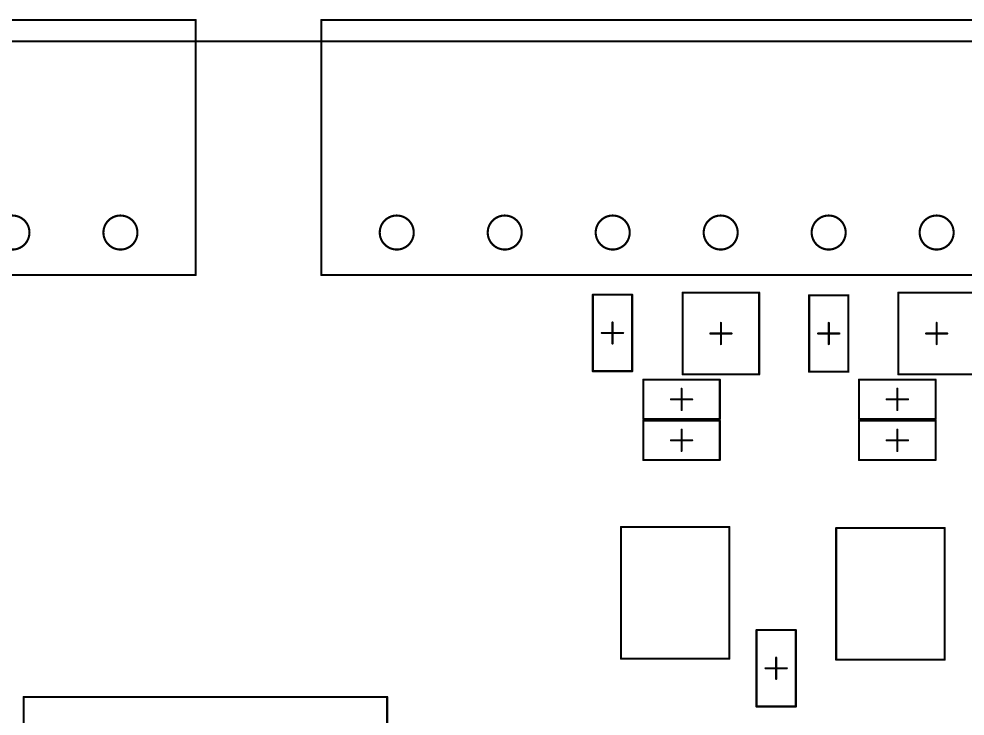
# Model space of a CAD drawing. Header units: millimetres. Extents: x 17 to 252, y 25 to 104.
# Drawn here: x 122.12 to 166.64, y 71.25 to 104.05 of the extents above; entities that cross this region are included whole.
import ezdxf

# ---------------------------------------------------------------- set-up
doc = ezdxf.new("R2010")
doc.units = ezdxf.units.MM
doc.layers.add('Mechanical1', color=6, linetype='Continuous')
doc.layers.add('Mechanical15', color=56, linetype='Continuous')

# ---------------------------------------------------------------- blocks, each defined once
blk = doc.blocks.new('AE11_0100_T000_0100_63')
at = {"layer": 'Mechanical15', "const_width": 0.1}
for points in [[(-2.9, 8.6), (-2.9, -8.5)], [(-2.9, 8.6), (20.375, 8.6)], [(20.375, 8.6), (20.375, -8.5)], [(-2.9, -8.5), (20.375, -8.5)]]:
    blk.add_lwpolyline(points, dxfattribs=at)
at = {"layer": 'Mechanical15', "const_width": 0.05}
for points in [[(-2.925, 8.6, 1), (-2.875, 8.6, 1)], [(-2.925, 8.6, 1), (-2.875, 8.6, 1)], [(20.35, 8.6, 1), (20.4, 8.6, 1)], [(20.35, 8.6, 1), (20.4, 8.6, 1)], [(-2.925, -8.5, 1), (-2.875, -8.5, 1)], [(-2.925, -8.5, 1), (-2.875, -8.5, 1)], [(20.35, -8.5, 1), (20.4, -8.5, 1)], [(20.35, -8.5, 1), (20.4, -8.5, 1)]]:
    blk.add_lwpolyline(points, format="xyb", close=True, dxfattribs=at)
blk = doc.blocks.new('SOT90P247X115_3N_107')
at = {"layer": 'Mechanical15', "const_width": 0.1}
for points in [[(-1.925, 1.8), (-1.925, -1.8)], [(-1.925, 1.8), (1.925, 1.8)], [(1.925, 1.8), (1.925, -1.8)], [(0, 0.5), (0, -0.5)], [(-0.5, 0), (0.5, 0)], [(-1.925, -1.8), (1.925, -1.8)]]:
    blk.add_lwpolyline(points, dxfattribs=at)
at = {"layer": 'Mechanical15', "const_width": 0.05}
for points in [[(-1.95, 1.8, 1), (-1.9, 1.8, 1)], [(-1.95, 1.8, 1), (-1.9, 1.8, 1)], [(1.9, 1.8, 1), (1.95, 1.8, 1)], [(1.9, 1.8, 1), (1.95, 1.8, 1)], [(-0.025, 0.5, 1), (0.025, 0.5, 1)], [(-0.525, 0, 1), (-0.475, 0, 1)], [(0.475, 0, 1), (0.525, 0, 1)], [(-0.025, -0.5, 1), (0.025, -0.5, 1)], [(-1.95, -1.8, 1), (-1.9, -1.8, 1)], [(-1.95, -1.8, 1), (-1.9, -1.8, 1)], [(1.9, -1.8, 1), (1.95, -1.8, 1)], [(1.9, -1.8, 1), (1.95, -1.8, 1)]]:
    blk.add_lwpolyline(points, format="xyb", close=True, dxfattribs=at)
blk = doc.blocks.new('SOT90P247X115_3N_108')
at = {"layer": 'Mechanical15', "const_width": 0.1}
for points in [[(-1.925, 1.8), (-1.925, -1.8)], [(-1.925, 1.8), (1.925, 1.8)], [(1.925, 1.8), (1.925, -1.8)], [(0, 0.5), (0, -0.5)], [(-0.5, 0), (0.5, 0)], [(-1.925, -1.8), (1.925, -1.8)]]:
    blk.add_lwpolyline(points, dxfattribs=at)
at = {"layer": 'Mechanical15', "const_width": 0.05}
for points in [[(-1.95, 1.8, 1), (-1.9, 1.8, 1)], [(-1.95, 1.8, 1), (-1.9, 1.8, 1)], [(1.9, 1.8, 1), (1.95, 1.8, 1)], [(1.9, 1.8, 1), (1.95, 1.8, 1)], [(-0.025, 0.5, 1), (0.025, 0.5, 1)], [(-0.525, 0, 1), (-0.475, 0, 1)], [(0.475, 0, 1), (0.525, 0, 1)], [(-0.025, -0.5, 1), (0.025, -0.5, 1)], [(-1.95, -1.8, 1), (-1.9, -1.8, 1)], [(-1.95, -1.8, 1), (-1.9, -1.8, 1)], [(1.9, -1.8, 1), (1.95, -1.8, 1)], [(1.9, -1.8, 1), (1.95, -1.8, 1)]]:
    blk.add_lwpolyline(points, format="xyb", close=True, dxfattribs=at)
blk = doc.blocks.new('RESC2012X07N_187')
at = {"layer": 'Mechanical15', "const_width": 0.1}
for points in [[(-1.8, 0.925), (-1.8, -0.925)], [(-1.8, 0.925), (1.8, 0.925)], [(1.8, 0.925), (1.8, -0.925)], [(0, 0.5), (0, -0.5)], [(-0.5, 0), (0.5, 0)], [(-1.8, -0.925), (1.8, -0.925)]]:
    blk.add_lwpolyline(points, dxfattribs=at)
at = {"layer": 'Mechanical15', "const_width": 0.05}
for points in [[(-1.825, 0.925, 1), (-1.775, 0.925, 1)], [(-1.825, 0.925, 1), (-1.775, 0.925, 1)], [(1.775, 0.925, 1), (1.825, 0.925, 1)], [(1.775, 0.925, 1), (1.825, 0.925, 1)], [(-0.025, 0.5, 1), (0.025, 0.5, 1)], [(-0.525, 0, 1), (-0.475, 0, 1)], [(0.475, 0, 1), (0.525, 0, 1)], [(-1.825, -0.925, 1), (-1.775, -0.925, 1)], [(-1.825, -0.925, 1), (-1.775, -0.925, 1)], [(-0.025, -0.5, 1), (0.025, -0.5, 1)], [(1.775, -0.925, 1), (1.825, -0.925, 1)], [(1.775, -0.925, 1), (1.825, -0.925, 1)]]:
    blk.add_lwpolyline(points, format="xyb", close=True, dxfattribs=at)
blk = doc.blocks.new('RESC2012X07N_188')
at = {"layer": 'Mechanical15', "const_width": 0.1}
for points in [[(-1.8, 0.925), (-1.8, -0.925)], [(-1.8, 0.925), (1.8, 0.925)], [(1.8, 0.925), (1.8, -0.925)], [(0, 0.5), (0, -0.5)], [(-0.5, 0), (0.5, 0)], [(-1.8, -0.925), (1.8, -0.925)]]:
    blk.add_lwpolyline(points, dxfattribs=at)
at = {"layer": 'Mechanical15', "const_width": 0.05}
for points in [[(-1.825, 0.925, 1), (-1.775, 0.925, 1)], [(-1.825, 0.925, 1), (-1.775, 0.925, 1)], [(1.775, 0.925, 1), (1.825, 0.925, 1)], [(1.775, 0.925, 1), (1.825, 0.925, 1)], [(-0.025, 0.5, 1), (0.025, 0.5, 1)], [(-0.525, 0, 1), (-0.475, 0, 1)], [(0.475, 0, 1), (0.525, 0, 1)], [(-1.825, -0.925, 1), (-1.775, -0.925, 1)], [(-1.825, -0.925, 1), (-1.775, -0.925, 1)], [(-0.025, -0.5, 1), (0.025, -0.5, 1)], [(1.775, -0.925, 1), (1.825, -0.925, 1)], [(1.775, -0.925, 1), (1.825, -0.925, 1)]]:
    blk.add_lwpolyline(points, format="xyb", close=True, dxfattribs=at)
blk = doc.blocks.new('RESC2012X07N_189')
at = {"layer": 'Mechanical15', "const_width": 0.1}
for points in [[(-1.8, -0.925), (-1.8, 0.925)], [(-1.8, 0.925), (1.8, 0.925)], [(1.8, -0.925), (1.8, 0.925)], [(0, -0.5), (0, 0.5)], [(-0.5, 0), (0.5, 0)], [(-1.8, -0.925), (1.8, -0.925)]]:
    blk.add_lwpolyline(points, dxfattribs=at)
at = {"layer": 'Mechanical15', "const_width": 0.05}
for points in [[(-1.825, 0.925, 1), (-1.775, 0.925, 1)], [(-1.825, 0.925, 1), (-1.775, 0.925, 1)], [(1.775, 0.925, 1), (1.825, 0.925, 1)], [(1.775, 0.925, 1), (1.825, 0.925, 1)], [(-0.025, 0.5, 1), (0.025, 0.5, 1)], [(-0.525, 0, 1), (-0.475, 0, 1)], [(0.475, 0, 1), (0.525, 0, 1)], [(-1.825, -0.925, 1), (-1.775, -0.925, 1)], [(-1.825, -0.925, 1), (-1.775, -0.925, 1)], [(-0.025, -0.5, 1), (0.025, -0.5, 1)], [(1.775, -0.925, 1), (1.825, -0.925, 1)], [(1.775, -0.925, 1), (1.825, -0.925, 1)]]:
    blk.add_lwpolyline(points, format="xyb", close=True, dxfattribs=at)
blk = doc.blocks.new('RESC2012X07N_190')
at = {"layer": 'Mechanical15', "const_width": 0.1}
for points in [[(-1.8, -0.925), (-1.8, 0.925)], [(-1.8, 0.925), (1.8, 0.925)], [(1.8, -0.925), (1.8, 0.925)], [(0, -0.5), (0, 0.5)], [(-0.5, 0), (0.5, 0)], [(-1.8, -0.925), (1.8, -0.925)]]:
    blk.add_lwpolyline(points, dxfattribs=at)
at = {"layer": 'Mechanical15', "const_width": 0.05}
for points in [[(-1.825, 0.925, 1), (-1.775, 0.925, 1)], [(-1.825, 0.925, 1), (-1.775, 0.925, 1)], [(1.775, 0.925, 1), (1.825, 0.925, 1)], [(1.775, 0.925, 1), (1.825, 0.925, 1)], [(-0.025, 0.5, 1), (0.025, 0.5, 1)], [(-0.525, 0, 1), (-0.475, 0, 1)], [(0.475, 0, 1), (0.525, 0, 1)], [(-1.825, -0.925, 1), (-1.775, -0.925, 1)], [(-1.825, -0.925, 1), (-1.775, -0.925, 1)], [(-0.025, -0.5, 1), (0.025, -0.5, 1)], [(1.775, -0.925, 1), (1.825, -0.925, 1)], [(1.775, -0.925, 1), (1.825, -0.925, 1)]]:
    blk.add_lwpolyline(points, format="xyb", close=True, dxfattribs=at)
blk = doc.blocks.new('RESC2012X07N_191')
at = {"layer": 'Mechanical15', "const_width": 0.1}
for points in [[(-1.8, -0.925), (-1.8, 0.925)], [(1.8, 0.925), (-1.8, 0.925)], [(1.8, -0.925), (1.8, 0.925)], [(0, -0.5), (0, 0.5)], [(0.5, 0), (-0.5, 0)], [(1.8, -0.925), (-1.8, -0.925)]]:
    blk.add_lwpolyline(points, dxfattribs=at)
at = {"layer": 'Mechanical15', "const_width": 0.05}
for points in [[(-1.825, 0.925, 1), (-1.775, 0.925, 1)], [(-1.825, 0.925, 1), (-1.775, 0.925, 1)], [(1.775, 0.925, 1), (1.825, 0.925, 1)], [(1.775, 0.925, 1), (1.825, 0.925, 1)], [(-0.025, 0.5, 1), (0.025, 0.5, 1)], [(-0.525, 0, 1), (-0.475, 0, 1)], [(0.475, 0, 1), (0.525, 0, 1)], [(-1.825, -0.925, 1), (-1.775, -0.925, 1)], [(-1.825, -0.925, 1), (-1.775, -0.925, 1)], [(-0.025, -0.5, 1), (0.025, -0.5, 1)], [(1.775, -0.925, 1), (1.825, -0.925, 1)], [(1.775, -0.925, 1), (1.825, -0.925, 1)]]:
    blk.add_lwpolyline(points, format="xyb", close=True, dxfattribs=at)
blk = doc.blocks.new('RESC2012X07N_192')
at = {"layer": 'Mechanical15', "const_width": 0.1}
for points in [[(-1.8, -0.925), (-1.8, 0.925)], [(-1.8, 0.925), (1.8, 0.925)], [(1.8, -0.925), (1.8, 0.925)], [(0, -0.5), (0, 0.5)], [(-0.5, 0), (0.5, 0)], [(-1.8, -0.925), (1.8, -0.925)]]:
    blk.add_lwpolyline(points, dxfattribs=at)
at = {"layer": 'Mechanical15', "const_width": 0.05}
for points in [[(-1.825, 0.925, 1), (-1.775, 0.925, 1)], [(-1.825, 0.925, 1), (-1.775, 0.925, 1)], [(1.775, 0.925, 1), (1.825, 0.925, 1)], [(1.775, 0.925, 1), (1.825, 0.925, 1)], [(-0.025, 0.5, 1), (0.025, 0.5, 1)], [(-0.525, 0, 1), (-0.475, 0, 1)], [(0.475, 0, 1), (0.525, 0, 1)], [(-1.825, -0.925, 1), (-1.775, -0.925, 1)], [(-1.825, -0.925, 1), (-1.775, -0.925, 1)], [(-0.025, -0.5, 1), (0.025, -0.5, 1)], [(1.775, -0.925, 1), (1.825, -0.925, 1)], [(1.775, -0.925, 1), (1.825, -0.925, 1)]]:
    blk.add_lwpolyline(points, format="xyb", close=True, dxfattribs=at)
blk = doc.blocks.new('RESC2012X07N_193')
at = {"layer": 'Mechanical15', "const_width": 0.1}
for points in [[(-1.8, -0.925), (-1.8, 0.925)], [(-1.8, 0.925), (1.8, 0.925)], [(1.8, -0.925), (1.8, 0.925)], [(0, -0.5), (0, 0.5)], [(-0.5, 0), (0.5, 0)], [(-1.8, -0.925), (1.8, -0.925)]]:
    blk.add_lwpolyline(points, dxfattribs=at)
at = {"layer": 'Mechanical15', "const_width": 0.05}
for points in [[(-1.825, 0.925, 1), (-1.775, 0.925, 1)], [(-1.825, 0.925, 1), (-1.775, 0.925, 1)], [(1.775, 0.925, 1), (1.825, 0.925, 1)], [(1.775, 0.925, 1), (1.825, 0.925, 1)], [(-0.025, 0.5, 1), (0.025, 0.5, 1)], [(-0.525, 0, 1), (-0.475, 0, 1)], [(0.475, 0, 1), (0.525, 0, 1)], [(-1.825, -0.925, 1), (-1.775, -0.925, 1)], [(-1.825, -0.925, 1), (-1.775, -0.925, 1)], [(-0.025, -0.5, 1), (0.025, -0.5, 1)], [(1.775, -0.925, 1), (1.825, -0.925, 1)], [(1.775, -0.925, 1), (1.825, -0.925, 1)]]:
    blk.add_lwpolyline(points, format="xyb", close=True, dxfattribs=at)
blk = doc.blocks.new('AJ61_1011_TAPR_RNS0_276')
at = {"layer": 'Mechanical15', "const_width": 0.1}
for points in [[(54.35, 2), (-3.54, 2)], [(54.35, 2), (54.35, -10)], [(54.35, -10), (-3.54, -10)]]:
    blk.add_lwpolyline(points, dxfattribs=at)
at = {"layer": 'Mechanical15', "const_width": 0.05}
for points in [[(54.325, 2, 1), (54.375, 2, 1)], [(54.325, 2, 1), (54.375, 2, 1)], [(54.325, -10, 1), (54.375, -10, 1)], [(54.325, -10, 1), (54.375, -10, 1)]]:
    blk.add_lwpolyline(points, format="xyb", close=True, dxfattribs=at)
blk = doc.blocks.new('AJ61_1010_TAPR_RNS0_277')
at = {"layer": 'Mechanical15', "const_width": 0.1}
for points in [[(-3.54, 2), (-3.54, -10)], [(49.26, 2), (-3.54, 2)], [(49.26, -10), (-3.54, -10)]]:
    blk.add_lwpolyline(points, dxfattribs=at)
at = {"layer": 'Mechanical15', "const_width": 0.05}
for points in [[(-3.565, 2, 1), (-3.515, 2, 1)], [(-3.565, 2, 1), (-3.515, 2, 1)], [(-3.565, -10, 1), (-3.515, -10, 1)], [(-3.565, -10, 1), (-3.515, -10, 1)]]:
    blk.add_lwpolyline(points, format="xyb", close=True, dxfattribs=at)

msp = doc.modelspace()

# ---------------------------------------------------------------- linework, layer by layer
at = {"layer": 'Mechanical1', "const_width": 0.1}
msp.add_lwpolyline([(19, 103), (250, 103)], dxfattribs=at)
at = {"layer": 'Mechanical1'}
for points, const_width in [([(122.62, 94, 1), (121.02, 94, 1)], 0.1), ([(127.7, 94, 1), (126.1, 94, 1)], 0.1), ([(140.7, 94, 1), (139.1, 94, 1)], 0.1), ([(145.78, 94, 1), (144.18, 94, 1)], 0.1), ([(150.86, 94, 1), (149.26, 94, 1)], 0.1), ([(155.94, 94, 1), (154.34, 94, 1)], 0.1), ([(161.02, 94, 1), (159.42, 94, 1)], 0.1), ([(166.1, 94, 1), (164.5, 94, 1)], 0.1), ([(122.595, 94, 1), (122.645, 94, 1)], 0.05), ([(126.075, 94, 1), (126.125, 94, 1)], 0.05), ([(127.675, 94, 1), (127.725, 94, 1)], 0.05), ([(139.075, 94, 1), (139.125, 94, 1)], 0.05), ([(140.675, 94, 1), (140.725, 94, 1)], 0.05), ([(144.155, 94, 1), (144.205, 94, 1)], 0.05), ([(145.755, 94, 1), (145.805, 94, 1)], 0.05), ([(149.235, 94, 1), (149.285, 94, 1)], 0.05), ([(150.835, 94, 1), (150.885, 94, 1)], 0.05), ([(154.315, 94, 1), (154.365, 94, 1)], 0.05), ([(155.915, 94, 1), (155.965, 94, 1)], 0.05), ([(159.395, 94, 1), (159.445, 94, 1)], 0.05), ([(160.995, 94, 1), (161.045, 94, 1)], 0.05), ([(164.475, 94, 1), (164.525, 94, 1)], 0.05), ([(166.075, 94, 1), (166.125, 94, 1)], 0.05)]:
    msp.add_lwpolyline(points, format="xyb", close=True, dxfattribs=dict(at, const_width=const_width))
at = {"layer": 'Mechanical15', "const_width": 0.1}
for points in [[(150.45, 80.15), (155.55, 80.15)], [(150.45, 73.95), (150.45, 80.15)], [(155.55, 73.95), (155.55, 80.15)], [(160.575, 80.1), (165.675, 80.1)], [(160.575, 73.9), (160.575, 80.1)], [(165.675, 73.9), (165.675, 80.1)], [(150.45, 73.95), (155.55, 73.95)], [(160.575, 73.9), (165.675, 73.9)]]:
    msp.add_lwpolyline(points, dxfattribs=at)
at = {"layer": 'Mechanical15', "const_width": 0.05}
for points in [[(150.425, 80.15, 1), (150.475, 80.15, 1)], [(150.425, 80.15, 1), (150.475, 80.15, 1)], [(155.525, 80.15, 1), (155.575, 80.15, 1)], [(155.525, 80.15, 1), (155.575, 80.15, 1)], [(160.55, 80.1, 1), (160.6, 80.1, 1)], [(160.55, 80.1, 1), (160.6, 80.1, 1)], [(165.65, 80.1, 1), (165.7, 80.1, 1)], [(165.65, 80.1, 1), (165.7, 80.1, 1)], [(150.425, 73.95, 1), (150.475, 73.95, 1)], [(150.425, 73.95, 1), (150.475, 73.95, 1)], [(155.525, 73.95, 1), (155.575, 73.95, 1)], [(155.525, 73.95, 1), (155.575, 73.95, 1)], [(160.55, 73.9, 1), (160.6, 73.9, 1)], [(160.55, 73.9, 1), (160.6, 73.9, 1)], [(165.65, 73.9, 1), (165.7, 73.9, 1)], [(165.65, 73.9, 1), (165.7, 73.9, 1)]]:
    msp.add_lwpolyline(points, format="xyb", close=True, dxfattribs=at)

# ---------------------------------------------------------------- block references
for name, p, rotation in [('AJ61_1010_TAPR_RNS0_277', (126.9, 94), 180), ('AJ61_1011_TAPR_RNS0_276', (190.7, 94), 180), ('RESC2012X07N_187', (150.05, 89.275), 270), ('SOT90P247X115_3N_107', (155.15, 89.25), 270), ('RESC2012X07N_188', (160.225, 89.25), 270), ('SOT90P247X115_3N_108', (165.3, 89.25), 270), ('RESC2012X07N_190', (153.3, 86.15), 360), ('RESC2012X07N_192', (163.45, 86.15), 360), ('RESC2012X07N_189', (153.3, 84.225), 360), ('RESC2012X07N_193', (163.45, 84.225), 360), ('RESC2012X07N_191', (157.75, 73.5), 90), ('AE11_0100_T000_0100_63', (130.85, 69.25), 270)]:
    msp.add_blockref(name, p, dxfattribs=dict(rotation=rotation))

doc.saveas('drawing.dxf')
